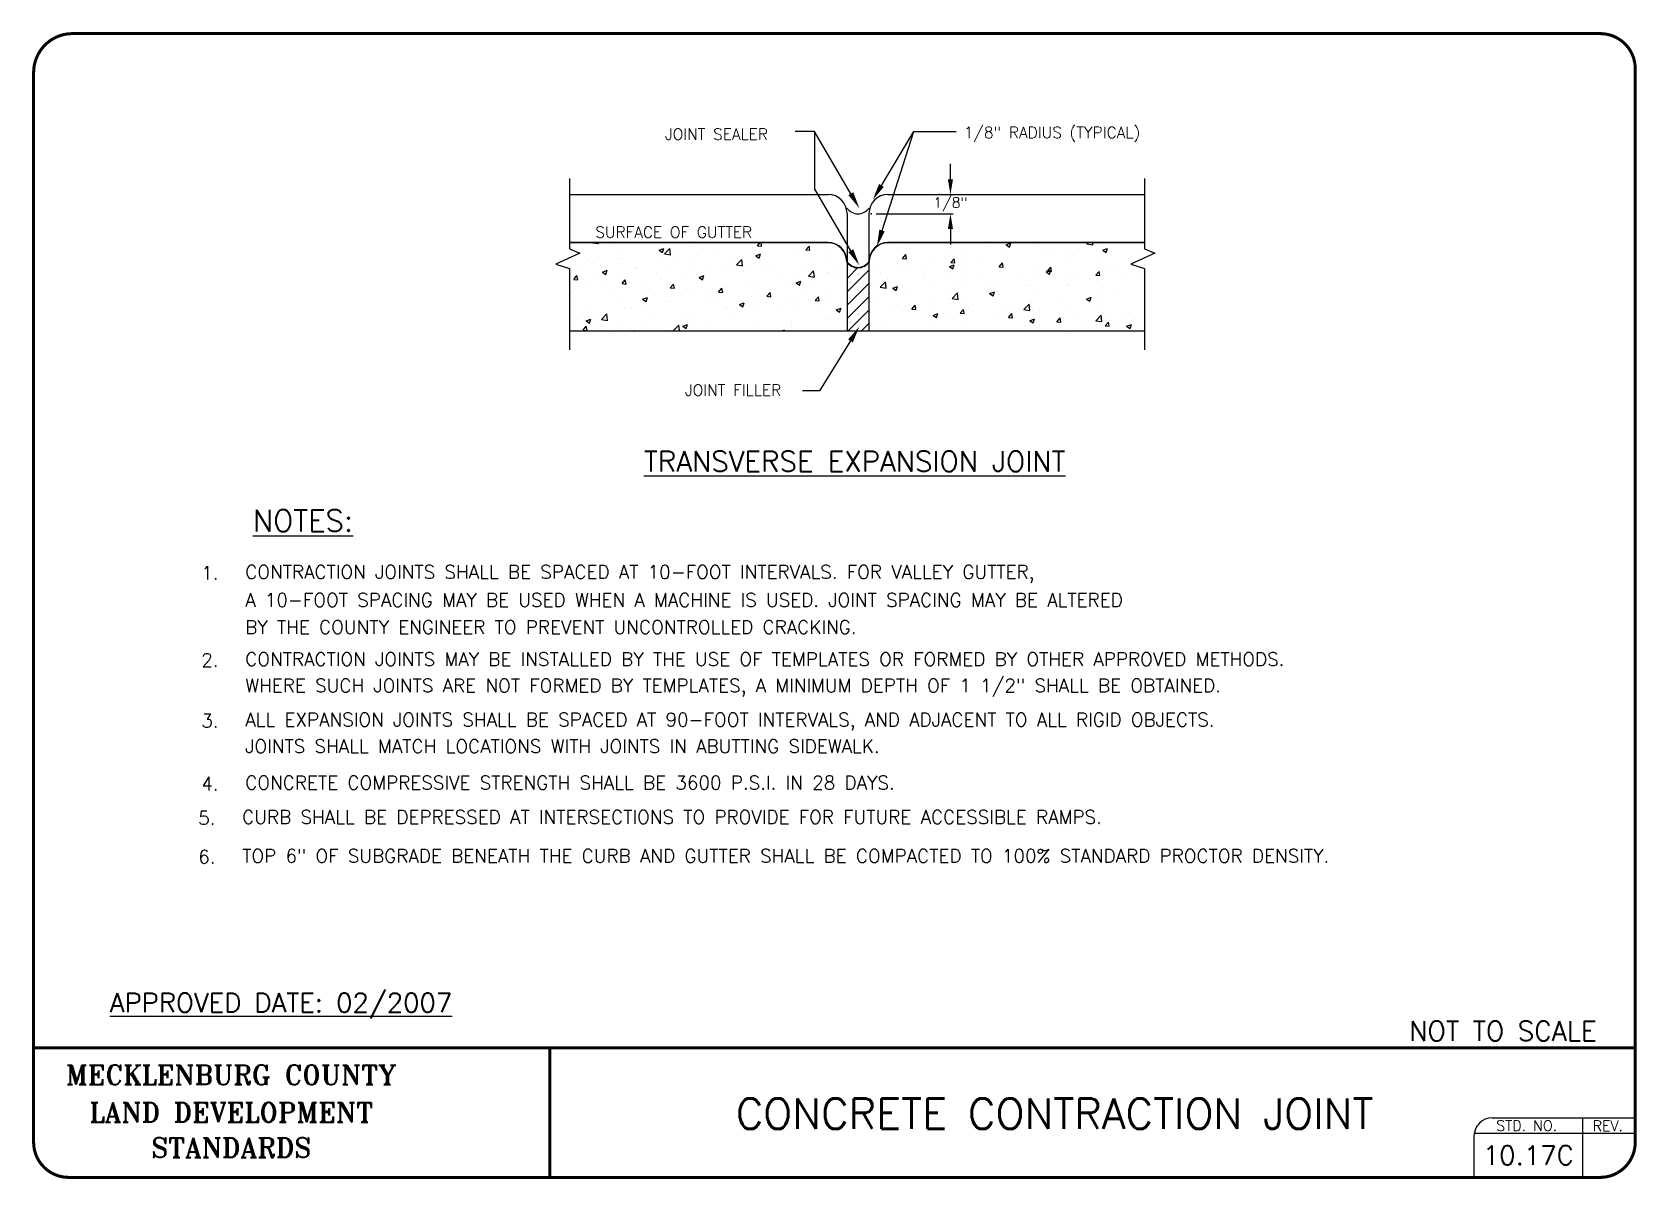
# Model space of a CAD drawing. Header units: feet. Extents: x 0 to 10.5, y 0 to 7.5.
import ezdxf
from ezdxf.enums import TextEntityAlignment as Align

# ---------------------------------------------------------------- set-up
doc = ezdxf.new("R2010")
doc.units = ezdxf.units.FT
doc.header["$LTSCALE"] = 0.5
doc.header["$MEASUREMENT"] = 0
doc.layers.get('0').update_dxf_attribs({"linetype": 'CONTINUOUS'})
doc.layers.add('BORDER', color=4, linetype='CONTINUOUS')
doc.layers.add('MECK-DETAIL', color=7, linetype='CONTINUOUS')
doc.styles.add('ROMANS', font='romans', dxfattribs={"height": 2})
doc.styles.add('ROMANT', font='romant')

# ---------------------------------------------------------------- blocks, each defined once
blk = doc.blocks.new('*X1')
at = {"color": 0}
for p, q in [((136.1, 21.58), (136.12, 21.6)), ((136.1, 21.58), (137.17, 21.41)), ((137.17, 21.41), (137.15, 21.6)), ((138.96, 21.39), (138.96, 21.39)), ((147.64, 20.1), (147.64, 20.1)), ((147.92, 20.22), (148.76, 20.54)), ((147.92, 20.22), (148.52, 19.81)), ((148.52, 19.81), (148.76, 20.54)), ((148.91, 19.59), (149.84, 20.57)), ((149.98, 19.43), (149.84, 20.57)), ((153.7, 20.87), (153.7, 20.87)), ((155.82, 20.51), (155.82, 20.51)), ((163.4, 21.51), (163.4, 21.51)), ((164.54, 20.79), (164.54, 20.79)), ((165.48, 21.04), (165.95, 21.6)), ((165.48, 21.04), (166.2, 20.98)), ((166.2, 20.98), (166.09, 21.6)), ((174.09, 20.29), (174.67, 20.98)), ((174.09, 20.29), (174.81, 20.23)), ((174.81, 20.23), (174.67, 20.98)), ((178.24, 20.29), (178.24, 20.29)), ((133.14, 17.53), (133.14, 17.53)), ((134.89, 19.05), (134.89, 19.05)), ((135.25, 18.36), (135.25, 18.36)), ((136.15, 17.92), (136.15, 17.92)), ((137.42, 17.44), (137.42, 17.44)), ((140.69, 18.52), (140.69, 18.52)), ((141.3, 18.78), (141.3, 18.78)), ((141.48, 19.26), (141.48, 19.26)), ((143.55, 17.19), (143.55, 17.19)), ((143.83, 17.17), (143.83, 17.17)), ((147.7, 18.51), (147.7, 18.51)), ((148.27, 19.52), (148.27, 19.52)), ((148.91, 19.59), (149.98, 19.43)), ((150.55, 18.39), (150.55, 18.39)), ((151.27, 19.92), (151.27, 19.92)), ((154.11, 18.24), (154.11, 18.24)), ((157.54, 19.59), (157.54, 19.59)), ((159.79, 17.78), (159.79, 17.78)), ((160.51, 17.97), (160.51, 17.97)), ((161.72, 17.61), (162.65, 18.58)), ((161.72, 17.61), (162.78, 17.44)), ((162.78, 17.44), (162.65, 18.58)), ((163.25, 17.17), (163.25, 17.17)), ((165.17, 19.26), (166.01, 19.58)), ((165.17, 19.26), (165.77, 18.85)), ((165.77, 18.85), (166.01, 19.58)), ((165.95, 18.62), (165.95, 18.62)), ((166.92, 17.7), (166.92, 17.7)), ((167.79, 17.77), (167.79, 17.77)), ((172.01, 19.39), (172.01, 19.39)), ((173.33, 17.43), (173.33, 17.43)), ((175.37, 18.77), (175.37, 18.77)), ((178.37, 19.17), (178.37, 19.17)), ((179.73, 17.16), (179.73, 17.16)), ((132.72, 15.03), (133.3, 15.72)), ((132.72, 15.03), (133.44, 14.97)), ((133.44, 14.97), (133.3, 15.72)), ((135.1, 14.36), (135.1, 14.36)), ((136.55, 15.99), (136.55, 15.99)), ((137.84, 16.35), (138.68, 16.67)), ((137.84, 16.35), (138.44, 15.94)), ((138.44, 15.94), (138.68, 16.67)), ((141.33, 15.26), (141.33, 15.26)), ((141.33, 14.28), (141.9, 14.97)), ((142.04, 14.21), (141.9, 14.97)), ((145.11, 14.79), (145.11, 14.79)), ((147.5, 16.11), (147.5, 16.11)), ((148.12, 15.18), (148.12, 15.18)), ((150.23, 16.9), (150.23, 16.9)), ((152.66, 15.78), (152.66, 15.78)), ((153.56, 16.88), (153.56, 16.88)), ((155.09, 15.39), (155.93, 15.71)), ((155.09, 15.39), (155.68, 14.98)), ((155.68, 14.98), (155.93, 15.71)), ((156.64, 16.63), (156.64, 16.63)), ((160.24, 16.78), (160.24, 16.78)), ((163.04, 16.36), (163.04, 16.36)), ((165.8, 14.63), (165.8, 14.63)), ((169.45, 16.08), (169.45, 16.08)), ((171.04, 14.84), (171.04, 14.84)), ((171.87, 15.39), (171.87, 15.39)), ((172.33, 14.42), (173.17, 14.75)), ((172.33, 14.42), (172.93, 14.02)), ((172.93, 14.02), (173.17, 14.75)), ((174.52, 15.62), (175.46, 16.59)), ((174.52, 15.62), (175.59, 15.45)), ((175.22, 14.43), (175.22, 14.43)), ((175.59, 15.45), (175.46, 16.59)), ((175.86, 15.81), (175.86, 15.81)), ((178.04, 16.04), (178.04, 16.04)), ((178.1, 16.29), (178.1, 16.29)), ((179.76, 15.03), (179.76, 15.03)), ((132.5, 12.95), (132.5, 12.95)), ((132.99, 13.19), (132.99, 13.19)), ((137.54, 13.79), (137.54, 13.79)), ((138.91, 12.68), (138.91, 12.68)), ((141.33, 14.28), (142.04, 14.21)), ((145, 11.52), (145.84, 11.84)), ((145, 11.52), (145.6, 11.11)), ((145.31, 12.41), (145.31, 12.41)), ((145.6, 11.11), (145.84, 11.84)), ((147.35, 12.11), (147.35, 12.11)), ((149.93, 13.52), (150.51, 14.21)), ((149.93, 13.52), (150.65, 13.46)), ((150.65, 13.46), (150.51, 14.21)), ((151.72, 12.14), (151.72, 12.14)), ((153.41, 12.88), (153.41, 12.88)), ((157.05, 12.43), (157.05, 12.43)), ((157.08, 12.05), (157.08, 12.05)), ((158.13, 11.87), (158.13, 11.87)), ((158.54, 12.77), (159.12, 13.46)), ((158.54, 12.77), (159.26, 12.71)), ((159.26, 12.71), (159.12, 13.46)), ((159.64, 13.78), (159.64, 13.78)), ((160.09, 12.44), (160.09, 12.44)), ((164.05, 13.63), (164.05, 13.63)), ((164.53, 11.6), (164.53, 11.6)), ((164.63, 13.04), (164.63, 13.04)), ((167.15, 12.02), (167.73, 12.71)), ((167.15, 12.02), (167.86, 11.96)), ((167.86, 11.96), (167.73, 12.71)), ((172.21, 14.04), (172.21, 14.04)), ((173.92, 12.2), (173.92, 12.2)), ((175.75, 11.27), (176.33, 11.95)), ((176.47, 11.2), (176.33, 11.95)), ((177.95, 12.3), (177.95, 12.3)), ((180.92, 13.4), (180.92, 13.4)), ((134.38, 9.06), (134.38, 9.06)), ((134.96, 10.37), (134.96, 10.37)), ((136.05, 8.83), (136.05, 8.83)), ((137.69, 7.9), (138.63, 8.88)), ((138.76, 7.74), (138.63, 8.88)), ((141.19, 11.27), (141.19, 11.27)), ((141.96, 10.05), (141.96, 10.05)), ((143.05, 10.03), (143.05, 10.03)), ((144.96, 10.45), (144.96, 10.45)), ((149.51, 11.05), (149.51, 11.05)), ((150.05, 11.23), (150.05, 11.23)), ((152.93, 8.6), (152.93, 8.6)), ((153.26, 8.89), (153.26, 8.89)), ((159.5, 9.79), (159.5, 9.79)), ((159.92, 9.8), (159.92, 9.8)), ((162.25, 10.55), (163.09, 10.88)), ((162.25, 10.55), (162.85, 10.15)), ((162.85, 10.15), (163.09, 10.88)), ((165.66, 10.63), (165.66, 10.63)), ((166.92, 11), (166.92, 11)), ((169.06, 9.3), (169.06, 9.3)), ((170.94, 11.33), (170.94, 11.33)), ((171.72, 11.4), (171.72, 11.4)), ((172.06, 9.7), (172.06, 9.7)), ((175.75, 11.27), (176.47, 11.2)), ((176.6, 10.3), (176.6, 10.3)), ((177.34, 11.06), (177.34, 11.06)), ((179.5, 9.59), (180.34, 9.92)), ((179.5, 9.59), (180.09, 9.19)), ((180.09, 9.19), (180.34, 9.92)), ((134.38, 6), (134.96, 6.69)), ((134.38, 6), (135.1, 5.94)), ((134.81, 6.37), (134.81, 6.37)), ((134.92, 7.64), (135.76, 7.97)), ((134.92, 7.64), (135.52, 7.24)), ((135.1, 5.94), (134.96, 6.69)), ((135.52, 7.24), (135.76, 7.97)), ((136.57, 6.55), (136.57, 6.55)), ((137.69, 7.9), (138.76, 7.74)), ((138.93, 6.19), (138.93, 6.19)), ((141.04, 7.27), (141.04, 7.27)), ((142.98, 6.28), (142.98, 6.28)), ((143.52, 5.89), (143.57, 5.94)), ((143.58, 5.89), (143.57, 5.94)), ((145.93, 7.4), (145.93, 7.4)), ((146.35, 6.32), (146.35, 6.32)), ((147.2, 8.12), (147.2, 8.12)), ((149.38, 6.01), (149.38, 6.01)), ((150.5, 5.92), (151.44, 6.89)), ((150.5, 5.92), (150.7, 5.89)), ((151.55, 5.89), (151.44, 6.89)), ((152.17, 6.68), (153.01, 7.01)), ((152.17, 6.68), (152.76, 6.28)), ((152.76, 6.28), (153.01, 7.01)), ((153.93, 7.31), (153.93, 7.31)), ((156.93, 7.71), (156.93, 7.71)), ((161.48, 8.31), (161.48, 8.31)), ((165.51, 6.64), (165.51, 6.64)), ((169.84, 5.89), (170.25, 6.05)), ((170.2, 5.89), (170.25, 6.05)), ((171.5, 6.8), (171.5, 6.8)), ((171.57, 7.41), (171.57, 7.41)), ((177.81, 8.3), (177.81, 8.3)), ((178.5, 8), (178.5, 8)), ((181.03, 6.56), (181.03, 6.56))]:
    blk.add_line(p, q, dxfattribs=at)
blk = doc.blocks.new('*X2')
at = {"color": 0}
for p, q in [((190.5, 20.76), (190.5, 20.76)), ((193.5, 21.16), (193.5, 21.16)), ((206.04, 20.84), (206.04, 20.84)), ((208.78, 20.42), (208.78, 20.42)), ((209.74, 21.2), (210.58, 21.53)), ((209.74, 21.2), (210.34, 20.8)), ((210.34, 20.8), (210.58, 21.53)), ((215.01, 21.32), (215.01, 21.32)), ((220.6, 20.41), (220.6, 20.41)), ((222.91, 20.61), (222.91, 20.61)), ((224.16, 21.35), (224.4, 21.6)), ((224.16, 21.35), (225.23, 21.18)), ((225.14, 21.01), (225.14, 21.01)), ((225.23, 21.18), (225.18, 21.6)), ((226.91, 21.39), (226.91, 21.39)), ((226.99, 20.24), (227.83, 20.57)), ((226.99, 20.24), (227.59, 19.84)), ((227.59, 19.84), (227.83, 20.57)), ((233.31, 21.12), (233.31, 21.12)), ((190.32, 17.91), (190.32, 17.91)), ((191.3, 18.79), (191.88, 19.48)), ((191.3, 18.79), (192.02, 18.72)), ((192.02, 18.72), (191.88, 19.47)), ((192.04, 18.44), (192.04, 18.44)), ((196.55, 18.81), (196.55, 18.81)), ((199.04, 19.64), (199.04, 19.64)), ((199.66, 17.33), (200.5, 17.66)), ((199.66, 17.33), (200.26, 16.93)), ((199.91, 18.03), (200.49, 18.72)), ((199.91, 18.03), (200.63, 17.97)), ((200.26, 16.93), (200.5, 17.66)), ((200.63, 17.97), (200.49, 18.72)), ((202.47, 18.02), (202.47, 18.02)), ((202.71, 19.65), (202.71, 19.65)), ((205.47, 18.42), (205.47, 18.42)), ((208.52, 17.28), (209.1, 17.97)), ((208.52, 17.28), (209.24, 17.22)), ((208.91, 18.21), (208.91, 18.21)), ((209.24, 17.22), (209.1, 17.97)), ((210.02, 19.01), (210.02, 19.01)), ((214.86, 17.33), (214.86, 17.33)), ((215.91, 19.41), (215.91, 19.41)), ((217.13, 16.53), (217.7, 17.22)), ((217.59, 20.01), (217.59, 20.01)), ((217.84, 16.46), (217.7, 17.22)), ((221.02, 18.17), (221.02, 18.17)), ((227.09, 18.94), (227.09, 18.94)), ((229.56, 17.27), (229.56, 17.27)), ((232.57, 17.67), (232.57, 17.67)), ((233.32, 19.84), (233.32, 19.84)), ((234.49, 17.61), (234.49, 17.61)), ((186.14, 16.88), (186.14, 16.88)), ((187.33, 13.63), (188.27, 14.61)), ((187.34, 16.03), (187.34, 16.03)), ((187.92, 14.6), (187.92, 14.6)), ((188.4, 13.47), (188.27, 14.61)), ((188.67, 15.27), (188.67, 15.27)), ((190.34, 16.42), (190.34, 16.42)), ((192.54, 16.61), (192.54, 16.61)), ((194.89, 17.02), (194.89, 17.02)), ((194.91, 15.8), (194.91, 15.8)), ((195.07, 15), (195.07, 15)), ((196.41, 14.81), (196.41, 14.81)), ((198.95, 16.34), (198.95, 16.34)), ((201.48, 14.73), (201.48, 14.73)), ((201.91, 17.01), (201.91, 17.01)), ((202.57, 15.66), (202.57, 15.66)), ((205.35, 16.07), (205.35, 16.07)), ((207.88, 14.46), (207.88, 14.46)), ((208.63, 16.43), (208.63, 16.43)), ((211.76, 15.8), (211.76, 15.8)), ((214.44, 15.28), (214.44, 15.28)), ((216.91, 16.37), (217.75, 16.7)), ((216.91, 16.37), (217.5, 15.97)), ((217.13, 16.53), (217.84, 16.46)), ((217.44, 15.67), (217.44, 15.67)), ((217.5, 15.97), (217.75, 16.7)), ((218.17, 15.53), (218.17, 15.53)), ((220.49, 15.21), (220.49, 15.21)), ((221.99, 16.27), (221.99, 16.27)), ((224.57, 15.26), (224.57, 15.26)), ((225.73, 15.77), (226.31, 16.46)), ((225.73, 15.77), (226.45, 15.71)), ((226.45, 15.71), (226.31, 16.46)), ((226.94, 14.94), (226.94, 14.94)), ((227.49, 16.41), (227.49, 16.41)), ((230.98, 14.99), (230.98, 14.99)), ((233.17, 15.84), (233.17, 15.84)), ((187.19, 11.69), (187.19, 11.69)), ((187.33, 13.63), (188.4, 13.47)), ((189.58, 13.46), (190.42, 13.79)), ((189.58, 13.46), (190.17, 13.06)), ((190.17, 13.06), (190.42, 13.79)), ((190.18, 13.91), (190.18, 13.91)), ((191.73, 12.29), (191.73, 12.29)), ((199.31, 13.29), (199.31, 13.29)), ((199.5, 11.61), (199.5, 11.61)), ((200.14, 11.65), (201.07, 12.62)), ((200.14, 11.65), (201.2, 11.48)), ((201.2, 11.48), (201.07, 12.62)), ((202.31, 13.68), (202.31, 13.68)), ((202.42, 11.66), (202.42, 11.66)), ((206.5, 12.81), (206.5, 12.81)), ((206.82, 12.5), (207.66, 12.82)), ((206.82, 12.5), (207.42, 12.1)), ((206.86, 14.28), (206.86, 14.28)), ((207.42, 12.1), (207.66, 12.82)), ((208.48, 12.43), (208.48, 12.43)), ((213.49, 14.01), (213.49, 14.01)), ((214.29, 14.19), (214.29, 14.19)), ((214.72, 13.33), (214.72, 13.33)), ((218.83, 11.54), (218.83, 11.54)), ((220.7, 13.92), (220.7, 13.92)), ((220.88, 14.18), (220.88, 14.18)), ((224.07, 11.54), (224.91, 11.86)), ((224.07, 11.54), (224.67, 11.14)), ((224.67, 11.14), (224.91, 11.86)), ((226.41, 12.54), (226.41, 12.54)), ((227.1, 13.65), (227.1, 13.65)), ((229.41, 12.93), (229.41, 12.93)), ((185.5, 9.2), (185.5, 9.2)), ((190.03, 9.92), (190.03, 9.92)), ((190.16, 10.51), (190.16, 10.51)), ((192.5, 10.4), (192.5, 10.4)), ((192.97, 9.76), (193.55, 10.45)), ((192.97, 9.76), (193.69, 9.7)), ((193.69, 9.7), (193.55, 10.45)), ((196.26, 10.82), (196.26, 10.82)), ((196.56, 10.24), (196.56, 10.24)), ((196.74, 8.63), (197.58, 8.95)), ((196.74, 8.63), (197.34, 8.23)), ((197.34, 8.23), (197.58, 8.95)), ((199.16, 8.95), (199.16, 8.95)), ((201.58, 9.01), (202.15, 9.7)), ((201.58, 9.01), (202.29, 8.94)), ((202.29, 8.94), (202.15, 9.7)), ((202.97, 9.97), (202.97, 9.97)), ((203.7, 9.55), (203.7, 9.55)), ((209.37, 9.7), (209.37, 9.7)), ((210.18, 8.25), (210.76, 8.94)), ((210.9, 8.19), (210.76, 8.94)), ((211.28, 10.55), (211.28, 10.55)), ((212.94, 9.66), (213.88, 10.64)), ((212.94, 9.66), (214.01, 9.5)), ((214.01, 9.5), (213.88, 10.64)), ((214.28, 10.94), (214.28, 10.94)), ((214.57, 9.34), (214.57, 9.34)), ((215.78, 9.43), (215.78, 9.43)), ((220.73, 10.18), (220.73, 10.18)), ((222.18, 9.16), (222.18, 9.16)), ((225.75, 7.67), (226.69, 8.65)), ((226.82, 7.51), (226.69, 8.65)), ((226.79, 10.95), (226.79, 10.95)), ((226.99, 9.25), (226.99, 9.25)), ((228.59, 8.89), (228.59, 8.89)), ((230.8, 8.8), (230.8, 8.8)), ((188.57, 7.56), (188.57, 7.56)), ((189.88, 5.92), (189.88, 5.92)), ((196.12, 6.82), (196.12, 6.82)), ((196.15, 8.55), (196.15, 8.55)), ((202.28, 7.67), (202.28, 7.67)), ((208.34, 8.44), (208.34, 8.44)), ((210.18, 8.25), (210.9, 8.19)), ((211.13, 6.21), (211.13, 6.21)), ((213, 6.85), (213, 6.85)), ((213.99, 7.67), (214.83, 7.99)), ((213.99, 7.67), (214.58, 7.27)), ((214.58, 7.27), (214.83, 7.99)), ((215.67, 6.81), (215.67, 6.81)), ((218.79, 7.5), (219.37, 8.19)), ((218.79, 7.5), (219.51, 7.44)), ((219.51, 7.44), (219.37, 8.19)), ((220, 8.05), (220, 8.05)), ((220.59, 6.19), (220.59, 6.19)), ((223.25, 7.8), (223.25, 7.8)), ((225.75, 7.67), (226.82, 7.51)), ((226.26, 8.2), (226.26, 8.2)), ((226.65, 6.95), (226.65, 6.95)), ((227.4, 6.75), (227.98, 7.44)), ((227.4, 6.75), (228.11, 6.68)), ((228.11, 6.68), (227.98, 7.44)), ((229.87, 6.62), (229.87, 6.62)), ((231.23, 6.71), (232.07, 7.03)), ((231.23, 6.71), (231.83, 6.31)), ((231.83, 6.31), (232.07, 7.03)), ((232.88, 7.85), (232.88, 7.85))]:
    blk.add_line(p, q, dxfattribs=at)
blk = doc.blocks.new('MECKCOUNTYSEAL2')
at = {"layer": 'BORDER', "color": 7, "const_width": 0.02}
blk.add_lwpolyline([(3.143, 0.85), (3.143, 0)], dxfattribs=at)
at = {"layer": 'BORDER', "color": 7, "style": 'ROMANT'}
for s, height, p in [('MECKLENBURG COUNTY', 0.12871, (1.054, 0.608)), ('LAND DEVELOPMENT', 0.12871, (1.054, 0.362)), ('STANDARDS', 0.1287, (1.054, 0.131))]:
    blk.add_text(s, height=height, dxfattribs=at).set_placement(p, align=Align.CENTER)

msp = doc.modelspace()

# ---------------------------------------------------------------- linework, layer by layer
at = {"layer": 'MECK-DETAIL', "color": 7}
for p, q in [((5.118, 6.858), (4.992, 6.858)), ((5.357, 6.45), (5.118, 6.858)), ((5.118, 6.858), (5.118, 6.484)), ((5.557, 6.505), (5.769, 6.858)), ((5.562, 6.209), (5.769, 6.858)), ((5.769, 6.858), (6.048, 6.858)), ((3.513, 6.551), (3.513, 6.088)), ((7.282, 6.551), (7.282, 6.088)), ((3.513, 6.445), (5.208, 6.445)), ((5.357, 6.076), (5.118, 6.484)), ((5.6, 6.445), (7.282, 6.445)), ((5.332, 6.321), (5.332, 6.006)), ((5.477, 6.006), (5.477, 6.321)), ((5.208, 6.13), (3.513, 6.13)), ((5.208, 6.128), (3.513, 6.128)), ((7.282, 6.13), (5.6, 6.13)), ((7.282, 6.128), (5.6, 6.128)), ((3.58, 6.061), (3.424, 5.989)), ((3.513, 6.088), (3.58, 6.061)), ((5.332, 6.006), (5.332, 5.551)), ((5.477, 5.551), (5.477, 6.006)), ((7.349, 6.061), (7.193, 5.989)), ((7.282, 6.088), (7.349, 6.061)), ((3.424, 5.989), (3.513, 5.96)), ((3.513, 5.96), (3.513, 5.427)), ((5.332, 5.982), (5.343, 5.993)), ((5.332, 5.895), (5.405, 5.968)), ((5.332, 5.807), (5.477, 5.952)), ((7.193, 5.989), (7.282, 5.96)), ((7.282, 5.96), (7.282, 5.427)), ((5.332, 5.72), (5.477, 5.864)), ((5.332, 5.632), (5.477, 5.777)), ((5.339, 5.551), (5.477, 5.689)), ((5.427, 5.551), (5.477, 5.601)), ((3.513, 5.551), (7.282, 5.551)), ((5.355, 5.485), (5.151, 5.158)), ((5.151, 5.158), (5.04, 5.158)), ((9.562, 0.391), (10.504, 0.391)), ((10.153, 0.391), (10.153, 0)), ((9.442, 0.289), (10.499, 0.289)), ((9.442, 0.271), (9.442, 0))]:
    msp.add_line(p, q, dxfattribs=at)
at = {"layer": 'MECK-DETAIL', "color": 7, "linetype": 'ByBlock'}
for p, q in [((6.01, 6.545), (6.01, 6.646)), ((5.975, 6.445), (6.027, 6.445)), ((5.524, 6.318), (6.027, 6.318)), ((6.01, 6.218), (6.01, 6.117))]:
    msp.add_line(p, q, dxfattribs=at)
at = {"layer": 'MECK-DETAIL', "color": 7, "const_width": 0.02}
msp.add_lwpolyline([(0.244, 7.5), (10.269, 7.5, -0.414215), (10.499, 7.27), (10.499, 0.23, -0.414214), (10.269, 0), (0.23, 0, -0.414214), (0, 0.23), (0, 7.245, -0.401569), (0.244, 7.5, -0.650938)], format="xyb", dxfattribs=at)
msp.add_lwpolyline([(0.002, 0.85), (10.5, 0.85)], dxfattribs=at)
at = {"layer": 'MECK-DETAIL', "color": 7}
for centre, radius, start, end in [((5.208, 6.321), 0.124, 0, 90), ((5.6, 6.321), 0.124, 90, 180), ((5.404, 6.406), 0.0877, 214.4849, 325.5151), ((5.208, 6.006), 0.124, 0, 90), ((5.208, 6.006), 0.122, 0, 90), ((5.6, 6.006), 0.124, 90, 180), ((5.6, 6.006), 0.122, 90, 180), ((5.404, 6.055), 0.0904, 214.4849, 325.5151), ((5.404, 6.055), 0.0877, 214.4849, 325.5151), ((9.562, 0.271), 0.12, 90, 180)]:
    msp.add_arc(centre, radius, start, end, dxfattribs=at)
at = {"layer": 'MECK-DETAIL', "color": 7, "linetype": 'ByBlock'}
for p in [(5.941, 6.445), (6.01, 6.445), (5.49, 6.318)]:
    msp.add_point(p, dxfattribs=at)
for points in [[(5.993, 6.545), (6.027, 6.545), (6.01, 6.445)], [(5.993, 6.218), (6.027, 6.218), (6.01, 6.318)]]:
    msp.add_solid(points, dxfattribs=at)
at = {"layer": 'MECK-DETAIL', "color": 7}
for points in [[(5.373, 6.46), (5.341, 6.441), (5.413, 6.355)], [(5.573, 6.495), (5.542, 6.514), (5.501, 6.41)], [(5.579, 6.203), (5.544, 6.215), (5.528, 6.104)], [(5.373, 6.086), (5.341, 6.067), (5.413, 5.981)], [(5.339, 5.495), (5.37, 5.475), (5.413, 5.579)]]:
    msp.add_solid(points, dxfattribs=at)

# ---------------------------------------------------------------- block references
at = {"layer": 'MECK-DETAIL', "color": 7, "xscale": 0.03679499999999791, "yscale": 0.03679499999999791, "zscale": 0.036795}
for name in ['*X1', '*X2']:
    msp.add_blockref(name, (-1.343, 5.335), dxfattribs=at)
at = {"layer": 'MECK-DETAIL', "ltscale": 0.1}
msp.add_blockref('MECKCOUNTYSEAL2', (0.241, 0), dxfattribs=at)

# ---------------------------------------------------------------- texts
at = {"layer": 'MECK-DETAIL', "color": 7, "style": 'ROMANS'}
for s, height, p in [('JOINT SEALER', 0.07359, (4.139, 6.804)), ('1/8" RADIUS (TYPICAL)', 0.07359, (6.097, 6.815)), ('SURFACE OF GUTTER', 0.07359, (3.682, 6.161)), ('JOINT FILLER', 0.07359, (4.27, 5.125)), ('%%UNOTES:', 0.1405, (1.438, 4.236)), ('1.', 0.0883, (1.099, 3.92)), ('CONTRACTION JOINTS SHALL BE SPACED AT 10-FOOT INTERVALS. FOR VALLEY GUTTER,', 0.08831, (1.387, 3.926)), ('A 10-FOOT SPACING MAY BE USED WHEN A MACHINE IS USED. JOINT SPACING MAY BE ALTERED', 0.08831, (1.387, 3.742)), ('BY THE COUNTY ENGINEER TO PREVENT UNCONTROLLED CRACKING.', 0.08831, (1.387, 3.564)), ('2.', 0.0883, (1.099, 3.348)), ('CONTRACTION JOINTS MAY BE INSTALLED BY THE USE OF TEMPLATES OR FORMED BY OTHER APPROVED METHODS.', 0.08831, (1.387, 3.354)), ('WHERE SUCH JOINTS ARE NOT FORMED BY TEMPLATES, A MINIMUM DEPTH OF 1 1/2" SHALL BE OBTAINED.', 0.08831, (1.387, 3.181)), ('3.', 0.0883, (1.099, 2.951)), ('ALL EXPANSION JOINTS SHALL BE SPACED AT 90-FOOT INTERVALS, AND ADJACENT TO ALL RIGID OBJECTS.', 0.08831, (1.387, 2.957)), ('JOINTS SHALL MATCH LOCATIONS WITH JOINTS IN ABUTTING SIDEWALK.', 0.08831, (1.387, 2.783)), ('CONCRETE COMPRESSIVE STRENGTH SHALL BE 3600 P.S.I. IN 28 DAYS.', 0.08831, (1.387, 2.544)), ('4.', 0.0883, (1.099, 2.538)), ('5.', 0.0883, (1.079, 2.313)), ('CURB SHALL BE DEPRESSED AT INTERSECTIONS TO PROVIDE FOR FUTURE ACCESSIBLE RAMPS.', 0.08831, (1.367, 2.319)), ('6.', 0.0883, (1.079, 2.058)), ('TOP 6" OF SUBGRADE BENEATH THE CURB AND GUTTER SHALL BE COMPACTED TO 100%%% STANDARD PROCTOR DENSITY.', 0.088308, (1.367, 2.064)), ('%%UAPPROVED DATE: 02/2007', 0.125, (0.499, 1.083)), ('NOT TO SCALE', 0.1275, (9.017, 0.896)), ('STD. NO.', 0.068, (9.588, 0.305)), ('REV.', 0.068, (10.22, 0.304))]:
    msp.add_text(s, height=height, dxfattribs=at).set_placement(p)
msp.add_text('%%UTRANSVERSE EXPANSION JOINT', height=0.1338, dxfattribs=at).set_placement((5.382, 4.628), align=Align.CENTER)
at = {"layer": 'MECK-DETAIL', "color": 3, "style": 'ROMANS'}
msp.add_text('CONCRETE CONTRACTION JOINT', height=0.2007, dxfattribs=at).set_placement((6.693, 0.418), align=Align.MIDDLE)
at = {"layer": 'MECK-DETAIL', "color": 7, "style": 'ROMANS'}
msp.add_text('10.17C', height=0.1255, dxfattribs=at).set_placement((9.798, 0.145), align=Align.MIDDLE_CENTER)
at = {"layer": 'MECK-DETAIL', "color": 7, "linetype": 'ByBlock', "insert": (6.01, 6.381), "char_height": 0.0669, "attachment_point": 5, "style": 'ROMANS'}
msp.add_mtext('\\A1;1/8"', dxfattribs=at)

doc.saveas('drawing.dxf')
